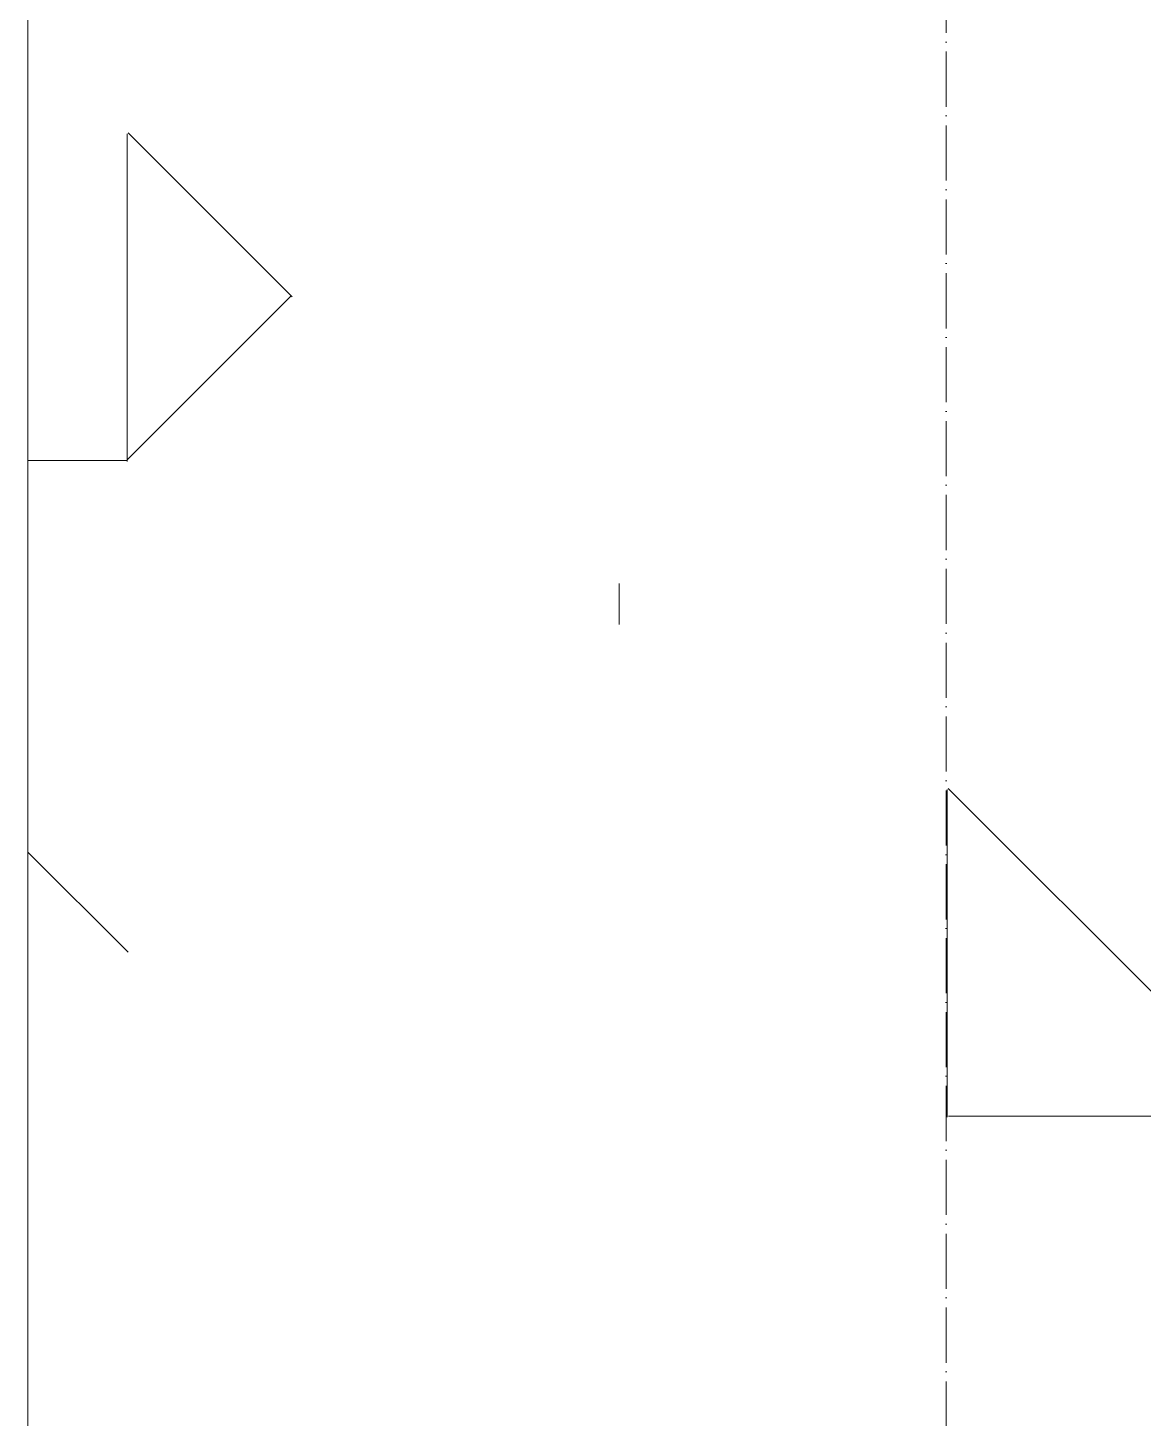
# Model space of a CAD drawing. Header units: millimetres. Extents: x -3455 to 18297, y 115676 to 128916.
# Drawn here: x -199.8 to 43.1, y 125664.6 to 125967.6 of the extents above; entities that cross this region are included whole.
import ezdxf

# ---------------------------------------------------------------- set-up
doc = ezdxf.new("R2010")
doc.units = ezdxf.units.MM
doc.linetypes.add('Осевая 12-2-2', pattern=[16, 12, -2, 0, -2])
for name, color, linetype, lineweight in [('A-WALL', 8, 'Continuous', 13), ('A-WALL-PATT', 8, 'Continuous', 13), ('S-GRID', 8, 'Continuous', 13), ('АР_подложка', 8, 'Continuous', 13)]:
    doc.layers.add(name, color=color, linetype=linetype, lineweight=lineweight)

# ---------------------------------------------------------------- blocks, each defined once
blk = doc.blocks.new('АР_bath')
at = {"layer": 'A-WALL-PATT', "lineweight": 9}
h = blk.add_hatch(dxfattribs=at)
h.set_pattern_fill('FP_1', color=256, style=0, pattern_type=2)
h.set_pattern_definition([(0, (0, 0), (571.5, 571.5), [71.437, -500.062]), (90, (0, 0), (-571.5, 571.5), [71.437, -500.062]), (135, (71.438, 0), (-571.5006711177161, 0), [101.028, -707.195]), (0, (71.438, 321.469), (571.5, 571.5), [71.437, -500.062]), (45, (107.156, 285.75), (0, 571.5006711177161), [50.514, -757.709]), (135, (107.156, 285.75), (-571.5006711177161, 0), [50.514, -757.709]), (0, (285.75, 464.344), (571.5, 571.5), [101.028, -470.472]), (45, (285.75, 464.344), (0, 571.5006711177161), [71.437, -736.7860000000001]), (135, (386.778, 464.344), (-571.5006711177161, 0), [71.437, -736.7860000000001]), (90, (392.906, 142.875), (-571.5, 571.5), [71.437, -500.062]), (45, (392.906, 142.875), (0, 571.5006711177161), [50.514, -757.709]), (135, (428.625, 178.594), (-571.5006711177161, 0), [50.514, -757.709]), (0, (71.438, 142.875), (571.5, 571.5), [35.719, -478.631]), (0, (500.063, 285.75), (571.5, 571.5), [35.719, -478.631]), (90, (321.469, 357.188), (-571.5, 571.5), [35.719, -478.631]), (135, (392.906, 35.719), (-571.5006711177161, 0), [50.514, -757.709]), (135, (142.875, 428.625), (-571.5006711177161, 0), [50.514, -757.709]), (45, (267.891, 187.523), (0, 571.5006711177161), [50.514, -757.709]), (90, (196.453, 71.438), (-571.5, 571.5), [8.93, -562.57]), (90, (223.242, 312.539), (-571.5, 571.5), [8.93, -562.57]), (90, (491.133, 410.766), (-571.5, 571.5), [8.93, -562.57]), (90, (500.063, 107.156), (-571.5, 571.5), [8.93, -562.57])])
h.paths.add_polyline_path([(1968.193719661505, 4472.643479776367), (2368.193719661484, 4472.643479776367), (2368.193719661484, 7072.643479776367), (1968.193719661505, 7072.643479776332), (1968.193719661505, 4652.815466223273)])
h.paths.add_polyline_path([(2368.193719661484, 8072.64347977635), (2368.193719661484, 11072.64347977636), (1968.193719661505, 11072.64347977636), (1968.193719661505, 8072.643479776384)])
at = {"layer": 'A-WALL'}
blk.add_line((1968.193719661503, 11472.64347977636), (1968.193719661503, 8072.643479776376), dxfattribs=at)
at = {"layer": 'S-GRID', "linetype": 'Осевая 12-2-2'}
blk.add_line((2168.193719661484, 11472.64347977633), (2168.193719661467, 1288.703305560005), dxfattribs=at)

msp = doc.modelspace()

# ---------------------------------------------------------------- block references
at = {"layer": 'АР_подложка'}
msp.add_blockref('АР_bath', (-2168, 115327), dxfattribs=at)

doc.saveas('drawing.dxf')
